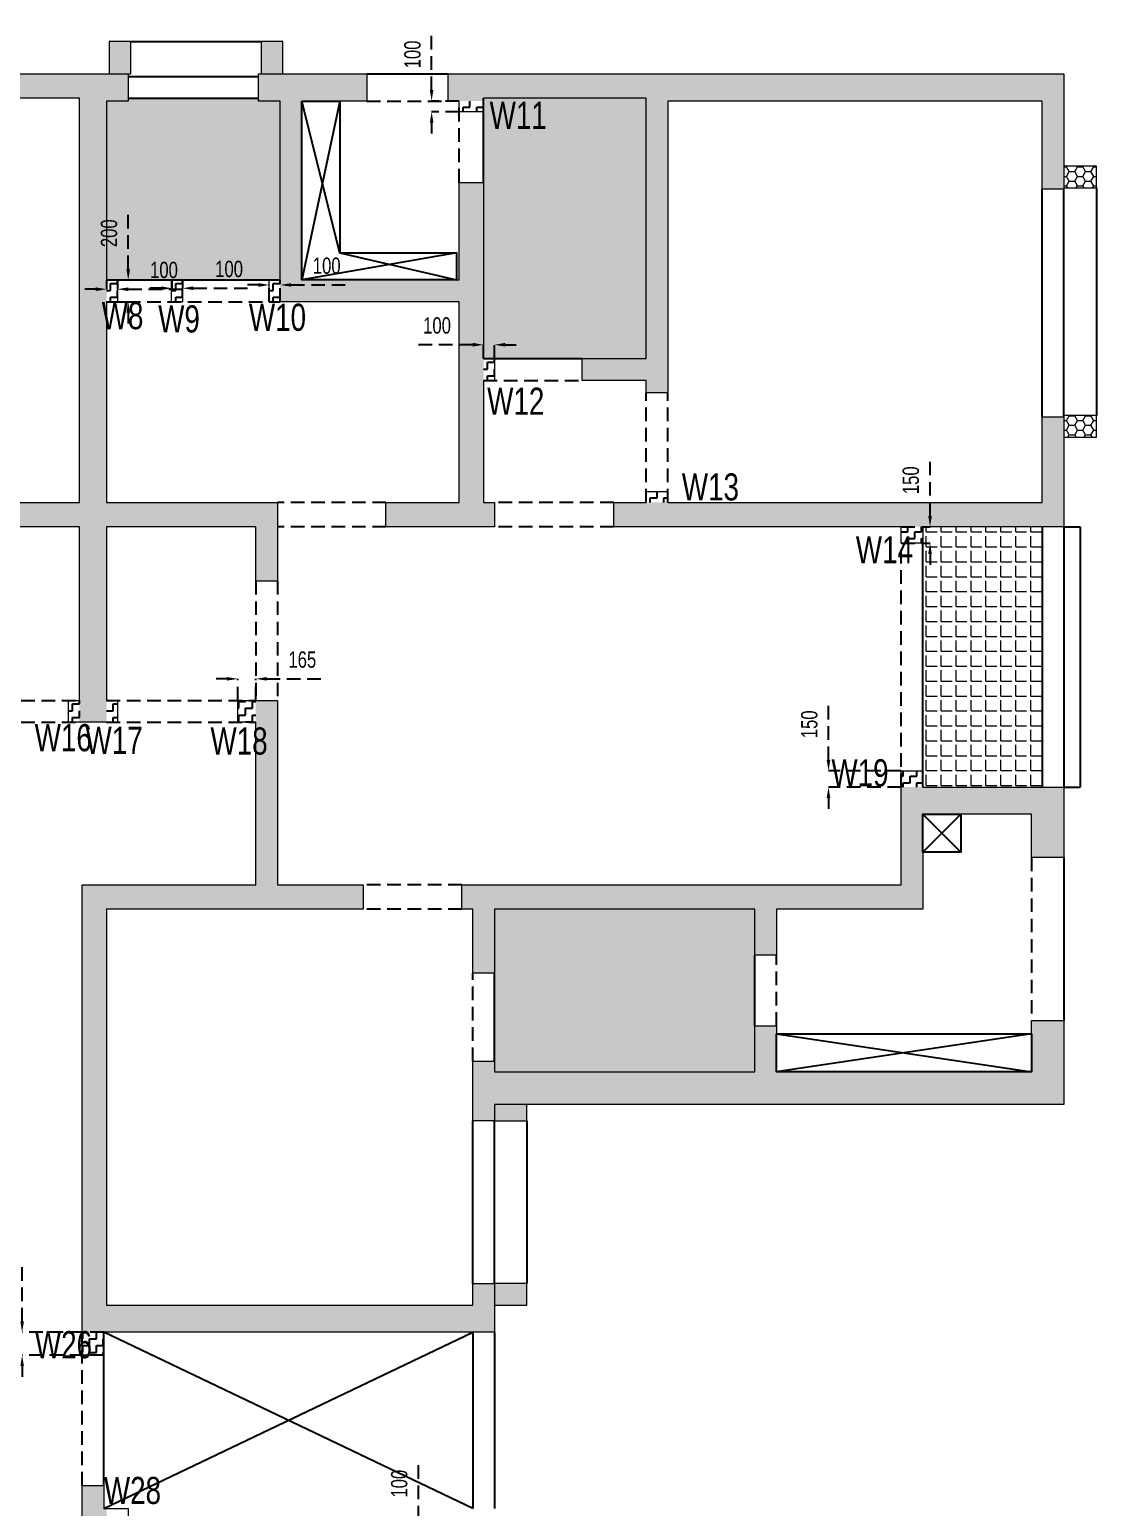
# Model space of a CAD drawing. Header units: millimetres. Extents: x 341 to 34579, y 195 to 54156.
# Drawn here: x 9884 to 19719, y 40517 to 54132 of the extents above; entities that cross this region are included whole.
import ezdxf

# ---------------------------------------------------------------- set-up
doc = ezdxf.new("R2010")
doc.units = ezdxf.units.MM
doc.linetypes.add('HIDDEN', pattern=[0.375, 0.25, -0.125])
for name, color, linetype in [('S-BEAM', 4, 'HIDDEN'), ('S-BEAM 1', 6, 'Continuous'), ('S-CUTOUT', 25, 'Continuous'), ('S-WALL HATCH', 251, 'Continuous')]:
    doc.layers.add(name, color=color, linetype=linetype)
for name, color, linetype, lineweight in [("S-BEAM NO'S", 2, 'Continuous', 20), ('S-HATCH', 8, 'Continuous', 20), ('S-WALL', 100, 'Continuous', 20)]:
    doc.layers.add(name, color=color, linetype=linetype, lineweight=lineweight)
doc.styles.add('SOBHA', font='swisscl.ttf')
doc.dimstyles.new('S-100-2', dxfattribs={"dimscale": 100, "dimtxt": 1.5, "dimasz": 1, "dimexe": 0, "dimexo": 0, "dimgap": 1, "dimtad": 1, "dimdec": 0, "dimzin": 0, "dimdsep": 46, "dimtxsty": 'SOBHA', "dimcen": 0.0895, "dimclrd": 8, "dimclre": 8, "dimclrt": 2, "dimadec": 0, "dimazin": 0, "dimtfac": 1, "dimtdec": 0, "dimtofl": 0, "dimtmove": 0, "dimatfit": 3, "dimfxl": 0.18, "dimtolj": 1, "dimtzin": 0, "dimlwd": -1, "dimlwe": -1, "dimarcsym": 1})
pattern_1 = [(0, (0, 0), (62.5, 62.5), [62.5, -62.5]), (90, (62.5, 0), (-62.5, 62.5), [62.5, -62.5])]
pattern_2 = [(0, (-597856.83, -91847.9), (75, 43.30127), [50, -100]), (120, (-597856.83, -91847.9), (-75, 43.30127), [50, -100]), (60, (-597856.83, -91847.9), (2e-14, 86.60254), [-100, 50])]

# ---------------------------------------------------------------- blocks, each defined once
blk = doc.blocks.new('WING 05 TYP WALLS')
at = {"layer": 'S-WALL HATCH', "ltscale": 7.5, "transparency": 33554687}
h = blk.add_hatch(color=251, dxfattribs=at)
h.dxf.hatch_style = 1
h.paths.add_polyline_path([(-596732, -44998), (-598307, -44998), (-598307, -43148), (-598307, -42948), (-598307, -41298), (-598107, -41298), (-598107, -41048), (-599307, -41048), (-599307, -41273), (-598557, -41273), (-598557, -44998), (-602082, -44998), (-602282, -44998), (-602282, -45023), (-602582, -45023), (-602582, -45223), (-602282, -45223), (-600232, -45223), (-600232, -45723), (-600032, -45723), (-600032, -45223), (-598557, -45223), (-598557, -46823), (-598557, -47023), (-598307, -47023), (-598307, -46823), (-598307, -45223), (-596932, -45223), (-596932, -45723), (-596732, -45723), (-596732, -45223)])
h = blk.add_hatch(color=251, dxfattribs=at)
h.dxf.hatch_style = 1
h.paths.add_polyline_path([(-594832, -42048), (-595057, -42048), (-595057, -42948), (-596507, -42948), (-596507, -41298), (-595907, -41298), (-595907, -41048), (-596907, -41048), (-596907, -41298), (-596707, -41298), (-596707, -42948), (-596707, -43148), (-595057, -43148), (-595057, -44998), (-595732, -44998), (-595732, -45223), (-594732, -45223), (-594732, -44998), (-594832, -44998), (-594832, -43873), (-594832, -43673)])
h = blk.add_hatch(color=251, dxfattribs=at)
h.dxf.hatch_style = 1
h.paths.add_polyline_path([(-593132, -41298), (-589682, -41298), (-589682, -42110), (-589482, -42110), (-589482, -41298), (-589482, -41048), (-593132, -41048), (-595157, -41048), (-595157, -41298), (-595057, -41298), (-594832, -41298), (-594832, -41273), (-593332, -41273), (-593332, -43673), (-593922, -43673), (-593922, -43873), (-593332, -43873), (-593332, -43988), (-593132, -43988)])
h = blk.add_hatch(dxfattribs=at)
h.set_pattern_fill('ZIGZAG', color=251, scale=500)
h.set_pattern_definition([(0, (-595056.83, -41397.9), (62.5, 62.5), [62.5, -62.5]), (90, (-594994.33, -41397.9), (-62.5, 62.5), [62.5, -62.5])])
h.paths.add_polyline_path([(-594832, -41298), (-595057, -41298), (-595057, -41398), (-594832, -41398)])
h = blk.add_hatch(dxfattribs=at)
h.set_pattern_fill('ZIGZAG', color=251, scale=500)
h.set_pattern_definition([(0, (-598306.83, -43147.9), (62.5, 62.5), [62.5, -62.5]), (90, (-598244.33, -43147.9), (-62.5, 62.5), [62.5, -62.5])])
h.paths.add_polyline_path([(-598207, -42948), (-598307, -42948), (-598307, -43148), (-598207, -43148)])
h = blk.add_hatch(dxfattribs=at)
h.set_pattern_fill('ZIGZAG', color=251, scale=500)
h.set_pattern_definition([(0, (-597706.83, -43147.9), (62.5, 62.5), [62.5, -62.5]), (90, (-597644.33, -43147.9), (-62.5, 62.5), [62.5, -62.5])])
h.paths.add_polyline_path([(-597607, -42948), (-597707, -42948), (-597707, -43148), (-597607, -43148)])
h = blk.add_hatch(dxfattribs=at)
h.set_pattern_fill('ZIGZAG', color=251, scale=500)
h.set_pattern_definition([(0, (-596806.83, -43147.9), (62.5, 62.5), [62.5, -62.5]), (90, (-596744.33, -43147.9), (-62.5, 62.5), [62.5, -62.5])])
h.paths.add_polyline_path([(-596707, -42948), (-596807, -42948), (-596807, -43148), (-596707, -43148)])
h = blk.add_hatch(dxfattribs=at)
h.set_pattern_fill('ZIGZAG', color=251, scale=500)
h.set_pattern_definition([(0, (-594831.83, -43872.9), (62.5, 62.5), [62.5, -62.5]), (90, (-594769.33, -43872.9), (-62.5, 62.5), [62.5, -62.5])])
h.paths.add_polyline_path([(-594732, -43673), (-594832, -43673), (-594832, -43873), (-594732, -43873)])
h = blk.add_hatch(color=251, dxfattribs=at)
h.dxf.hatch_style = 1
h.paths.add_polyline_path([(-589482, -44998), (-589482, -44210), (-589682, -44210), (-589682, -44998), (-593132, -44998), (-593332, -44998), (-593632, -44998), (-593632, -45223), (-590982, -45223), (-590782, -45223), (-589482, -45223)])
h = blk.add_hatch(dxfattribs=at)
h.set_pattern_fill('ZIGZAG', color=251, scale=500)
h.set_pattern_definition([(0, (-593331.83, -45372.9), (62.5, 62.5), [62.5, -62.5]), (90, (-593269.33, -45372.9), (-62.5, 62.5), [62.5, -62.5])])
h.paths.add_polyline_path([(-590782, -45223), (-590982, -45223), (-590982, -45373), (-590782, -45373)])
h.paths.add_polyline_path([(-593132, -44898), (-593332, -44898), (-593332, -44998), (-593132, -44998)])
h = blk.add_hatch(dxfattribs=at)
h.set_pattern_fill('ZIGZAG', color=251, scale=500)
h.set_pattern_definition([(0, (-598656.83, -47022.9), (62.5, 62.5), [62.5, -62.5]), (90, (-598594.33, -47022.9), (-62.5, 62.5), [62.5, -62.5])])
h.paths.add_polyline_path([(-598207, -46823), (-598307, -46823), (-598307, -47023), (-598207, -47023)])
h.paths.add_polyline_path([(-598557, -46823), (-598657, -46823), (-598657, -47023), (-598557, -47023)])
h = blk.add_hatch(color=251, dxfattribs=at)
h.dxf.hatch_style = 1
h.paths.add_polyline_path([(-594732, -52398), (-594732, -52198), (-594932, -52198), (-594932, -52398), (-598307, -52398), (-598307, -48748), (-595942, -48748), (-595942, -48523), (-596732, -48523), (-596732, -46823), (-596932, -46823), (-596932, -47023), (-596932, -48523), (-598532, -48523), (-598532, -52648), (-598332, -52648), (-594732, -52648)])
h = blk.add_hatch(dxfattribs=at)
h.set_pattern_fill('ZIGZAG', color=251, scale=500)
h.set_pattern_definition(pattern_1)
h.paths.add_polyline_path([(-596932, -46823), (-597097, -46823), (-597097, -47023), (-596932, -47023)], flags=17)
h = blk.add_hatch(dxfattribs=at)
h.set_pattern_fill('ZIGZAG', color=251, scale=500)
h.set_pattern_definition(pattern_1)
h.paths.add_polyline_path([(-590782, -47473), (-590982, -47473), (-590982, -47623), (-590782, -47623)])
h = blk.add_hatch(color=251, dxfattribs=at)
h.dxf.hatch_style = 1
h.paths.add_polyline_path([(-590782, -48523), (-590782, -47873), (-589782, -47873), (-589782, -48273), (-589482, -48273), (-589482, -47623), (-589782, -47623), (-590782, -47623), (-590982, -47623), (-590982, -48523), (-595032, -48523), (-595032, -48748), (-594932, -48748), (-594932, -49338), (-594732, -49338), (-594732, -48748), (-592332, -48748), (-592332, -49173), (-592132, -49173), (-592132, -48748), (-590782, -48748)])
h = blk.add_hatch(color=251, dxfattribs=at)
h.dxf.hatch_style = 1
h.paths.add_polyline_path([(-589482, -49773), (-589782, -49773), (-589782, -50248), (-592132, -50248), (-592132, -49823), (-592332, -49823), (-592332, -50248), (-594732, -50248), (-594932, -50248), (-594932, -50548), (-594732, -50548), (-589482, -50548)])
h = blk.add_hatch(color=251, dxfattribs=at)
h.dxf.hatch_style = 1
h.paths.add_polyline_path([(-594732, -50148), (-594932, -50148), (-594932, -50248), (-594732, -50248)], flags=17)
h = blk.add_hatch(color=251, dxfattribs=at)
h.dxf.hatch_style = 1
h.paths.add_polyline_path([(-594732, -50548), (-594932, -50548), (-594932, -50698), (-594732, -50698)], flags=17)
h = blk.add_hatch(dxfattribs=at)
h.set_pattern_fill('ZIGZAG', color=251, scale=500)
h.set_pattern_definition(pattern_1)
h.paths.add_polyline_path([(-598332, -52648), (-598532, -52648), (-598532, -52860), (-598332, -52860)])
h = blk.add_hatch(color=251, dxfattribs=at)
h.dxf.hatch_style = 1
h.paths.add_polyline_path([(-596732, -58173), (-598307, -58173), (-598307, -56323), (-598307, -56123), (-598307, -54473), (-598307, -54273), (-598332, -54273), (-598332, -54060), (-598532, -54060), (-598532, -58398), (-596982, -58398), (-596982, -59898), (-596982, -60098), (-596732, -60098), (-596732, -59898)])
at = {"layer": 'S-WALL'}
for points in [[(-602082, -44998), (-598557, -44998), (-598557, -41273), (-599307, -41273)], [(-599307, -41048), (-598107, -41048), (-598107, -41298), (-598307, -41298), (-598307, -42948), (-598207, -42948), (-598207, -43148), (-598307, -43148), (-598307, -44998), (-596732, -44998), (-596732, -45223), (-596732, -45723), (-596932, -45723), (-596932, -45223), (-598307, -45223), (-598307, -46823), (-598207, -46823), (-598207, -47023), (-598657, -47023), (-598657, -46823), (-598557, -46823), (-598557, -45223), (-600032, -45223)]]:
    blk.add_lwpolyline(points, dxfattribs=at)
for points in [[(-595907, -41048), (-595907, -41298), (-596507, -41298), (-596507, -42948), (-595057, -42948), (-595057, -42048), (-594832, -42048), (-594832, -43673), (-594732, -43673), (-594732, -43873), (-594832, -43873), (-594832, -44998), (-594732, -44998), (-594732, -45223), (-595732, -45223), (-595732, -44998), (-595057, -44998), (-595057, -43148), (-596807, -43148), (-596807, -42948), (-596707, -42948), (-596707, -41298), (-596907, -41298), (-596907, -41048)], [(-593132, -41048), (-589482, -41048), (-589482, -41298), (-589482, -42110), (-589682, -42110), (-589682, -41298), (-593132, -41298), (-593132, -43988), (-593332, -43988), (-593332, -43873), (-593922, -43873), (-593922, -43673), (-593332, -43673), (-593332, -41273), (-594832, -41273), (-594832, -41398), (-595057, -41398), (-595057, -41298), (-595157, -41298), (-595157, -41048)], [(-597607, -42948), (-597607, -43148), (-597707, -43148), (-597707, -42948)], [(-593332, -44898), (-593132, -44898), (-593132, -44998), (-589682, -44998), (-589682, -44210), (-589482, -44210), (-589482, -44998), (-589482, -45223), (-590782, -45223), (-590782, -45373), (-590982, -45373), (-590982, -45223), (-593632, -45223), (-593632, -44998), (-593332, -44998)], [(-595942, -48748), (-598307, -48748), (-598307, -52398), (-594932, -52398), (-594932, -52198), (-594732, -52198), (-594732, -52398), (-594732, -52648), (-598332, -52648), (-598332, -52860), (-598532, -52860), (-598532, -52648), (-598532, -48523), (-596932, -48523), (-596932, -47023), (-597097, -47023), (-597097, -46823), (-596732, -46823), (-596732, -48523), (-595942, -48523)], [(-590982, -47473), (-590782, -47473), (-590782, -47623), (-589782, -47623), (-589482, -47623), (-589482, -48273), (-589782, -48273), (-589782, -47873), (-590782, -47873), (-590782, -48523), (-590782, -48748), (-592132, -48748), (-592132, -49173), (-592332, -49173), (-592332, -48748), (-594732, -48748), (-594732, -49338), (-594932, -49338), (-594932, -48748), (-595032, -48748), (-595032, -48523), (-590982, -48523), (-590982, -47623)], [(-592332, -49823), (-592132, -49823), (-592132, -50248), (-589782, -50248), (-589782, -49773), (-589482, -49773), (-589482, -50548), (-594732, -50548), (-594732, -50698), (-594932, -50698), (-594932, -50548), (-594932, -50248), (-594932, -50148), (-594732, -50148), (-594732, -50248), (-592332, -50248)], [(-597097, -60098), (-597097, -59898), (-596982, -59898), (-596982, -58398), (-598532, -58398), (-598532, -54060), (-598332, -54060), (-598332, -54273), (-598107, -54273), (-598107, -54473), (-598307, -54473), (-598307, -56123), (-598207, -56123), (-598207, -56323), (-598307, -56323), (-598307, -58173), (-596732, -58173), (-596732, -59898), (-596732, -59898), (-596732, -60098)]]:
    blk.add_lwpolyline(points, close=True, dxfattribs=at)
blk = doc.blocks.new('rer')
at = {"layer": 'S-HATCH', "linetype": 'Continuous', "ltscale": 500, "transparency": 33554687}
h = blk.add_hatch(dxfattribs=at)
h.set_pattern_fill('HONEY', color=25, scale=400)
h.set_pattern_definition(pattern_2)
h.paths.add_polyline_path([(-601407, -40748), (-601607, -40748), (-601607, -41048), (-601407, -41048)])
h.paths.add_polyline_path([(-599107, -40748), (-599307, -40748), (-599307, -41048), (-599107, -41048)])
h.paths.add_polyline_path([(-598082, -40748), (-598282, -40748), (-598282, -41048), (-598107, -41048), (-598082, -41048)])
h.paths.add_polyline_path([(-596682, -40748), (-596882, -40748), (-596882, -41048), (-596682, -41048)])
at = {"layer": 'S-HATCH', "ltscale": 7.5}
h = blk.add_hatch(dxfattribs=at)
h.set_pattern_fill('TRIANG', color=8, scale=500)
h.set_pattern_definition([(60, (105314.17, -1923.17), (-93.75, 162.379763), [93.75, -93.75]), (120, (105314.17, -1923.17), (-187.5, 1e-07), [93.75, -93.75]), (0, (105267.3, -1841.98), (93.75, 162.379763), [93.75, -93.75])])
h.paths.add_polyline_path([(-598307, -42948), (-596707, -42948), (-596707, -41273), (-598307, -41273)])
h.paths.add_polyline_path([(-593332, -41273), (-594832, -41273), (-594832, -43673), (-593332, -43673)])
h.paths.add_polyline_path([(-594732, -50248), (-592332, -50248), (-592332, -48748), (-594732, -48748)])
at = {"layer": 'S-HATCH', "linetype": 'Continuous', "ltscale": 500, "transparency": 33554687}
h = blk.add_hatch(dxfattribs=at)
h.set_pattern_fill('HONEY', color=25, scale=400)
h.set_pattern_definition(pattern_2)
h.paths.add_polyline_path([(-589182, -44198), (-589482, -44198), (-589482, -44398), (-589182, -44398)])
h.paths.add_polyline_path([(-589182, -41898), (-589482, -41898), (-589482, -42098), (-589182, -42098)])
at = {"layer": 'S-HATCH', "ltscale": 7.5}
h = blk.add_hatch(dxfattribs=at)
h.set_pattern_fill('ANGLE', color=8, scale=500)
h.set_pattern_definition([(0, (0, 0), (0, 137.5), [100, -37.5]), (90, (0, 0), (-137.5, 8e-15), [100, -37.5])])
h.paths.add_polyline_path([(-590782, -47623), (-589682, -47623), (-589682, -45223), (-590782, -45223)])
at = {"layer": 'S-HATCH', "linetype": 'Continuous', "ltscale": 500, "transparency": 33554687}
h = blk.add_hatch(dxfattribs=at)
h.set_pattern_fill('HONEY', color=25, scale=400)
h.set_pattern_definition(pattern_2)
h.paths.add_polyline_path([(-594432, -50548), (-594732, -50548), (-594732, -50698), (-594432, -50698)])
h.paths.add_polyline_path([(-594432, -52198), (-594732, -52198), (-594732, -52398), (-594432, -52398)])
h.paths.add_polyline_path([(-589182, -55098), (-589482, -55098), (-589482, -55298), (-589182, -55298)])
h.paths.add_polyline_path([(-589182, -57398), (-589482, -57398), (-589482, -57410), (-589482, -57598), (-589182, -57598)])
at = {"layer": 'S-BEAM', "ltscale": 500}
for p, q in [((-595907, -41298), (-595157, -41298)), ((-595057, -42048), (-595057, -41298)), ((-598307, -43148), (-596707, -43148)), ((-594832, -43873), (-593922, -43873)), ((-593332, -44998), (-593332, -43988)), ((-593132, -44998), (-593132, -43988)), ((-595732, -44998), (-596732, -44998)), ((-593632, -44998), (-594732, -44998)), ((-595732, -45223), (-596732, -45223)), ((-593632, -45223), (-594732, -45223)), ((-590982, -47623), (-590982, -45373)), ((-596932, -45723), (-596932, -46823)), ((-596732, -45723), (-596732, -46823)), ((-600032, -46823), (-598557, -46823)), ((-598307, -46823), (-596932, -46823)), ((-600032, -47023), (-598557, -47023)), ((-598307, -47023), (-596932, -47023)), ((-589782, -48273), (-589782, -49773)), ((-595032, -48523), (-595942, -48523)), ((-595032, -48748), (-595942, -48748)), ((-592132, -49823), (-592132, -49173)), ((-594932, -50148), (-594932, -49338)), ((-598532, -54060), (-598532, -52648))]:
    blk.add_line(p, q, dxfattribs=at)
at = {"layer": 'S-BEAM 1', "color": 1}
for p, q in [((-598082, -40748), (-596882, -40748)), ((-598107, -41073), (-596907, -41073)), ((-595907, -41048), (-595157, -41048)), ((-598107, -41273), (-596907, -41273)), ((-594832, -42048), (-594832, -41273)), ((-589682, -44210), (-589682, -42110)), ((-589482, -44210), (-589482, -42110)), ((-589182, -42098), (-589182, -44198)), ((-598307, -42948), (-596707, -42948)), ((-594832, -43673), (-593922, -43673)), ((-589682, -45223), (-589682, -47623)), ((-589482, -45223), (-589482, -47623)), ((-589482, -45223), (-589332, -45223)), ((-589332, -45223), (-589332, -47623)), ((-590782, -47623), (-590782, -45373)), ((-589482, -47623), (-589332, -47623)), ((-589482, -48273), (-589482, -49773)), ((-592332, -49823), (-592332, -49173)), ((-594732, -50148), (-594732, -49338)), ((-594932, -52198), (-594932, -50698)), ((-594732, -52198), (-594732, -50698)), ((-594432, -50698), (-594432, -52198)), ((-598332, -54060), (-598332, -52648)), ((-594932, -52648), (-594932, -54273)), ((-594732, -52648), (-594732, -54273))]:
    blk.add_line(p, q, dxfattribs=at)
for points in [[(-596507, -41298), (-596157, -41298), (-596157, -42698), (-595082, -42698), (-595082, -42948), (-596507, -42948)], [(-590782, -48223), (-590782, -47873), (-590432, -47873), (-590432, -48223)], [(-592132, -49898), (-589782, -49898), (-589782, -50248), (-592132, -50248)]]:
    blk.add_lwpolyline(points, close=True, dxfattribs=at)
at = {"layer": 'S-CUTOUT', "color": 35}
for p, q in [((-596157, -41298), (-596507, -42948)), ((-596157, -42698), (-596507, -41298)), ((-595082, -42698), (-596507, -42948)), ((-596157, -42698), (-595082, -42948)), ((-590432, -47873), (-590782, -48223)), ((-590782, -47873), (-590432, -48223)), ((-589782, -49898), (-592132, -50248)), ((-592132, -49898), (-589782, -50248)), ((-598332, -54273), (-594932, -52648)), ((-594932, -54273), (-598332, -52648))]:
    blk.add_line(p, q, dxfattribs=at)
at = {"layer": 'S-WALL'}
for points in [[(-598082, -41048), (-598082, -40748), (-598282, -40748), (-598282, -41048)], [(-596682, -41048), (-596682, -40748), (-596882, -40748), (-596882, -41048)], [(-589482, -42098), (-589182, -42098), (-589182, -41898), (-589482, -41898)], [(-589482, -44398), (-589182, -44398), (-589182, -44198), (-589482, -44198)], [(-594732, -50698), (-594432, -50698), (-594432, -50548), (-594732, -50548)], [(-594732, -52398), (-594432, -52398), (-594432, -52198), (-594732, -52198)]]:
    blk.add_lwpolyline(points, close=True, dxfattribs=at)
blk = doc.blocks.new('*D190')
at = {"layer": 'Defpoints', "color": 0, "linetype": 'Continuous', "ltscale": 500, "transparency": 16777216}
for p in [(10694, 51823), (10793, 51823), (10694, 51623)]:
    blk.add_point(p, dxfattribs=at)
at = {"layer": 'S-BEAM', "color": 8, "ltscale": 500, "transparency": 16777216}
for p, q in [((10793, 51923), (10793, 52485)), ((10694, 51823), (10793, 51823)), ((10694, 51623), (10793, 51623)), ((10793, 51523), (10793, 51423))]:
    blk.add_line(p, q, dxfattribs=at)
at = {"layer": 'S-BEAM', "color": 8, "linetype": 'Continuous', "ltscale": 500, "transparency": 16777216}
for points in [[(10777, 51923), (10810, 51923), (10793, 51823)], [(10777, 51523), (10810, 51523), (10793, 51623)]]:
    blk.add_solid(points, dxfattribs=at)
at = {"layer": 'S-BEAM', "color": 2, "linetype": 'Continuous', "ltscale": 500, "transparency": 16777216, "insert": (10617, 52254), "char_height": 150, "attachment_point": 5, "rotation": 90, "style": 'SOBHA'}
blk.add_mtext('\\A1;200', dxfattribs=at)
blk = doc.blocks.new('*D191')
at = {"layer": 'Defpoints', "color": 0, "linetype": 'Continuous', "ltscale": 500, "transparency": 16777216}
for p in [(10594, 51823), (10694, 51823), (10694, 51738)]:
    blk.add_point(p, dxfattribs=at)
at = {"layer": 'S-BEAM', "color": 8, "ltscale": 500, "transparency": 16777216}
for p, q in [((10494, 51738), (10394, 51738)), ((10594, 51823), (10594, 51738)), ((10694, 51823), (10694, 51738)), ((10794, 51738), (11352, 51738))]:
    blk.add_line(p, q, dxfattribs=at)
at = {"layer": 'S-BEAM', "color": 8, "linetype": 'Continuous', "ltscale": 500, "transparency": 16777216}
for points in [[(10494, 51755), (10494, 51721), (10594, 51738)], [(10794, 51755), (10794, 51721), (10694, 51738)]]:
    blk.add_solid(points, dxfattribs=at)
at = {"layer": 'S-BEAM', "color": 2, "linetype": 'Continuous', "ltscale": 500, "transparency": 16777216, "insert": (11123, 51915), "char_height": 150, "attachment_point": 5, "style": 'SOBHA'}
blk.add_mtext('\\A1;100', dxfattribs=at)
blk = doc.blocks.new('*D192')
at = {"layer": 'Defpoints', "color": 0, "linetype": 'Continuous', "ltscale": 500, "transparency": 16777216}
for p in [(11194, 51823), (11294, 51823), (11294, 51747)]:
    blk.add_point(p, dxfattribs=at)
at = {"layer": 'S-BEAM', "color": 8, "ltscale": 500, "transparency": 16777216}
for p, q in [((11094, 51747), (10994, 51747)), ((11194, 51823), (11194, 51747)), ((11294, 51823), (11294, 51747)), ((11394, 51747), (11952, 51747))]:
    blk.add_line(p, q, dxfattribs=at)
at = {"layer": 'S-BEAM', "color": 8, "linetype": 'Continuous', "ltscale": 500, "transparency": 16777216}
for points in [[(11094, 51764), (11094, 51730), (11194, 51747)], [(11394, 51764), (11394, 51730), (11294, 51747)]]:
    blk.add_solid(points, dxfattribs=at)
at = {"layer": 'S-BEAM', "color": 2, "linetype": 'Continuous', "ltscale": 500, "transparency": 16777216, "insert": (11723, 51924), "char_height": 150, "attachment_point": 5, "style": 'SOBHA'}
blk.add_mtext('\\A1;100', dxfattribs=at)
blk = doc.blocks.new('*D193')
at = {"layer": 'Defpoints', "color": 0, "linetype": 'Continuous', "ltscale": 500, "transparency": 16777216}
for p in [(12194, 51777), (12094, 51623), (12194, 51623)]:
    blk.add_point(p, dxfattribs=at)
at = {"layer": 'S-BEAM', "color": 8, "ltscale": 500, "transparency": 16777216}
for p, q in [((11994, 51777), (11894, 51777)), ((12094, 51623), (12094, 51777)), ((12194, 51623), (12194, 51777)), ((12294, 51777), (12852, 51777))]:
    blk.add_line(p, q, dxfattribs=at)
at = {"layer": 'S-BEAM', "color": 8, "linetype": 'Continuous', "ltscale": 500, "transparency": 16777216}
for points in [[(11994, 51794), (11994, 51761), (12094, 51777)], [(12294, 51794), (12294, 51761), (12194, 51777)]]:
    blk.add_solid(points, dxfattribs=at)
at = {"layer": 'S-BEAM', "color": 2, "linetype": 'Continuous', "ltscale": 500, "transparency": 16777216, "insert": (12623, 51954), "char_height": 150, "attachment_point": 5, "style": 'SOBHA'}
blk.add_mtext('\\A1;100', dxfattribs=at)
blk = doc.blocks.new('*D194')
at = {"layer": 'Defpoints', "color": 0, "linetype": 'Continuous', "ltscale": 500, "transparency": 16777216}
for p in [(13590, 53473), (13844, 53473), (13844, 53373)]:
    blk.add_point(p, dxfattribs=at)
at = {"layer": 'S-BEAM', "color": 8, "ltscale": 500, "transparency": 16777216}
for p, q in [((13590, 53573), (13590, 54132)), ((13844, 53473), (13590, 53473)), ((13844, 53373), (13590, 53373)), ((13590, 53273), (13590, 53173))]:
    blk.add_line(p, q, dxfattribs=at)
at = {"layer": 'S-BEAM', "color": 8, "linetype": 'Continuous', "ltscale": 500, "transparency": 16777216}
for points in [[(13574, 53573), (13607, 53573), (13590, 53473)], [(13574, 53273), (13607, 53273), (13590, 53373)]]:
    blk.add_solid(points, dxfattribs=at)
at = {"layer": 'S-BEAM', "color": 2, "linetype": 'Continuous', "ltscale": 500, "transparency": 16777216, "insert": (13414, 53902), "char_height": 150, "attachment_point": 5, "rotation": 90, "style": 'SOBHA'}
blk.add_mtext('\\A1;100', dxfattribs=at)
blk = doc.blocks.new('*D195')
at = {"layer": 'Defpoints', "color": 0, "linetype": 'Continuous', "ltscale": 500, "transparency": 16777216}
for p in [(14069, 51226), (14069, 51098), (14169, 51098)]:
    blk.add_point(p, dxfattribs=at)
at = {"layer": 'S-BEAM', "color": 8, "ltscale": 500, "transparency": 16777216}
for p, q in [((13969, 51226), (13410, 51226)), ((14069, 51098), (14069, 51226)), ((14169, 51098), (14169, 51226)), ((14269, 51226), (14369, 51226))]:
    blk.add_line(p, q, dxfattribs=at)
at = {"layer": 'S-BEAM', "color": 8, "linetype": 'Continuous', "ltscale": 500, "transparency": 16777216}
for points in [[(13969, 51243), (13969, 51209), (14069, 51226)], [(14269, 51243), (14269, 51209), (14169, 51226)]]:
    blk.add_solid(points, dxfattribs=at)
at = {"layer": 'S-BEAM', "color": 2, "linetype": 'Continuous', "ltscale": 500, "transparency": 16777216, "insert": (13640, 51403), "char_height": 150, "attachment_point": 5, "style": 'SOBHA'}
blk.add_mtext('\\A1;100', dxfattribs=at)
blk = doc.blocks.new('*D196')
at = {"layer": 'Defpoints', "color": 0, "linetype": 'Continuous', "ltscale": 500, "transparency": 16777216}
for p in [(17919, 49548), (18185, 49548), (17919, 49398)]:
    blk.add_point(p, dxfattribs=at)
at = {"layer": 'S-BEAM', "color": 8, "ltscale": 500, "transparency": 16777216}
for p, q in [((18185, 49648), (18185, 50207)), ((17919, 49548), (18185, 49548)), ((17919, 49398), (18185, 49398)), ((18185, 49298), (18185, 49198))]:
    blk.add_line(p, q, dxfattribs=at)
at = {"layer": 'S-BEAM', "color": 8, "linetype": 'Continuous', "ltscale": 500, "transparency": 16777216}
for points in [[(18168, 49648), (18201, 49648), (18185, 49548)], [(18168, 49298), (18201, 49298), (18185, 49398)]]:
    blk.add_solid(points, dxfattribs=at)
at = {"layer": 'S-BEAM', "color": 2, "linetype": 'Continuous', "ltscale": 500, "transparency": 16777216, "insert": (18008, 49977), "char_height": 150, "attachment_point": 5, "rotation": 90, "style": 'SOBHA'}
blk.add_mtext('\\A1;150', dxfattribs=at)
blk = doc.blocks.new('*D198')
at = {"layer": 'Defpoints', "color": 0, "linetype": 'Continuous', "ltscale": 500, "transparency": 16777216}
for p in [(11969, 48146), (11804, 47948), (11969, 47948)]:
    blk.add_point(p, dxfattribs=at)
at = {"layer": 'S-BEAM', "color": 8, "ltscale": 500, "transparency": 16777216}
for p, q in [((11704, 48146), (11604, 48146)), ((11804, 47948), (11804, 48146)), ((11969, 47948), (11969, 48146)), ((12069, 48146), (12627, 48146))]:
    blk.add_line(p, q, dxfattribs=at)
at = {"layer": 'S-BEAM', "color": 8, "linetype": 'Continuous', "ltscale": 500, "transparency": 16777216}
for points in [[(11704, 48163), (11704, 48130), (11804, 48146)], [(12069, 48163), (12069, 48130), (11969, 48146)]]:
    blk.add_solid(points, dxfattribs=at)
at = {"layer": 'S-BEAM', "color": 2, "linetype": 'Continuous', "ltscale": 500, "transparency": 16777216, "insert": (12398, 48323), "char_height": 150, "attachment_point": 5, "style": 'SOBHA'}
blk.add_mtext('\\A1;165', dxfattribs=at)
blk = doc.blocks.new('*D199')
at = {"layer": 'Defpoints', "color": 0, "linetype": 'Continuous', "ltscale": 500, "transparency": 16777216}
for p in [(17249, 47298), (17919, 47298), (17919, 47148)]:
    blk.add_point(p, dxfattribs=at)
at = {"layer": 'S-BEAM', "color": 8, "ltscale": 500, "transparency": 16777216}
for p, q in [((17249, 47398), (17249, 47957)), ((17919, 47298), (17249, 47298)), ((17919, 47148), (17249, 47148)), ((17249, 47048), (17249, 46948))]:
    blk.add_line(p, q, dxfattribs=at)
at = {"layer": 'S-BEAM', "color": 8, "linetype": 'Continuous', "ltscale": 500, "transparency": 16777216}
for points in [[(17232, 47398), (17265, 47398), (17249, 47298)], [(17232, 47048), (17265, 47048), (17249, 47148)]]:
    blk.add_solid(points, dxfattribs=at)
at = {"layer": 'S-BEAM', "color": 2, "linetype": 'Continuous', "ltscale": 500, "transparency": 16777216, "insert": (17072, 47727), "char_height": 150, "attachment_point": 5, "rotation": 90, "style": 'SOBHA'}
blk.add_mtext('\\A1;150', dxfattribs=at)
blk = doc.blocks.new('*D145')
at = {"layer": 'Defpoints', "color": 0, "linetype": 'Continuous', "ltscale": 500, "transparency": 16777216}
for p in [(9815, 42123), (10569, 42123), (10569, 41911)]:
    blk.add_point(p, dxfattribs=at)
at = {"layer": 'S-BEAM', "color": 8, "ltscale": 500, "transparency": 16777216}
for p, q in [((9815, 42223), (9815, 42785)), ((10569, 42123), (9815, 42123)), ((10569, 41911), (9815, 41911)), ((9815, 41811), (9815, 41711))]:
    blk.add_line(p, q, dxfattribs=at)
at = {"layer": 'S-BEAM', "color": 8, "linetype": 'Continuous', "ltscale": 500, "transparency": 16777216}
for points in [[(9799, 42223), (9832, 42223), (9815, 42123)], [(9799, 41811), (9832, 41811), (9815, 41911)]]:
    blk.add_solid(points, dxfattribs=at)
at = {"layer": 'S-BEAM', "color": 2, "linetype": 'Continuous', "ltscale": 500, "transparency": 16777216, "insert": (9639, 42554), "char_height": 150, "attachment_point": 5, "rotation": 90, "style": 'SOBHA'}
blk.add_mtext('\\A1;213', dxfattribs=at)
blk = doc.blocks.new('*D153')
at = {"layer": 'Defpoints', "color": 0, "linetype": 'Continuous', "ltscale": 500, "transparency": 16777216}
for p in [(13469, 40298), (13844, 40298), (13844, 40198)]:
    blk.add_point(p, dxfattribs=at)
at = {"layer": 'S-BEAM', "color": 8, "ltscale": 500, "transparency": 16777216}
for p, q in [((13469, 40398), (13469, 40957)), ((13844, 40298), (13469, 40298)), ((13844, 40198), (13469, 40198)), ((13469, 40098), (13469, 39998))]:
    blk.add_line(p, q, dxfattribs=at)
at = {"layer": 'S-BEAM', "color": 8, "linetype": 'Continuous', "ltscale": 500, "transparency": 16777216}
for points in [[(13452, 40398), (13485, 40398), (13469, 40298)], [(13452, 40098), (13485, 40098), (13469, 40198)]]:
    blk.add_solid(points, dxfattribs=at)
at = {"layer": 'S-BEAM', "color": 2, "linetype": 'Continuous', "ltscale": 500, "transparency": 16777216, "insert": (13292, 40727), "char_height": 150, "attachment_point": 5, "rotation": 90, "style": 'SOBHA'}
blk.add_mtext('\\A1;100', dxfattribs=at)

msp = doc.modelspace()

# ---------------------------------------------------------------- block references
at = {"layer": 'S-BEAM', "color": 1, "linetype": 'Continuous'}
msp.add_blockref('rer', (608900.7, 94771), dxfattribs=at)
at = {"layer": 'S-BEAM 1', "color": 1}
msp.add_blockref('WING 05 TYP WALLS', (608900.7, 94771), dxfattribs=at)

# ---------------------------------------------------------------- texts
at = {"layer": "S-BEAM NO'S", "color": 3, "linetype": 'Continuous', "style": 'SOBHA'}
for s, p in [('W11', (14125.1, 53216.2, 0)), ('W8', (10549.1, 51369.2, 0)), ('W10', (11905.6, 51354.2, 0)), ('W9', (11069.6, 51339.2, 0)), ('W12', (14102.1, 50580.2, 0)), ('W13', (15896.6, 49790.7, 0)), ('W14', (17500.6, 49211.2, 0)), ('W16', (9931.1, 47479.2, 0)), ('W17', (10399.6, 47454.2, 0)), ('W18', (11551.6, 47448.2, 0)), ('W19', (17275.6, 47154.7, 0)), ('W26', (9933.1, 41883.2, 0)), ('W28', (10569.1, 40539.7, 0))]:
    msp.add_text(s, height=250, dxfattribs=at).set_placement(p)

# ---------------------------------------------------------------- dimensions: what is measured, and where the dimension line sits
at = {"layer": 'S-BEAM', "color": 41, "linetype": 'Continuous', "ltscale": 500, "true_color": 0xf4ee51}
for base, p1, p2, picture, middle in [((13590.3, 53473.1), (13843.8, 53373.1), (13843.8, 53473.1), '*D194', (13413.5, 53902.4)), ((10793.3, 51823.1), (10693.8, 51623.1), (10693.8, 51823.1), '*D190', (10616.5, 52254.1)), ((18184.8, 49548.1), (17918.8, 49398.1), (17918.8, 49548.1), '*D196', (18008, 49977.4)), ((17248.8, 47298.1), (17918.8, 47148.1), (17918.8, 47298.1), '*D199', (17072, 47727.4)), ((9815.3247908, 42123.1333814), (10568.8247908, 41910.6333813), (10568.8247908, 42123.1333814), '*D145', (9638.5063111, 42554.2113631)), ((13468.8, 40298.1), (13843.8, 40198.1), (13843.8, 40298.1), '*D153', (13292, 40727.4))]:
    dim = msp.add_linear_dim(base=base, p1=p1, p2=p2, angle=90, dimstyle='S-100-2', dxfattribs=at)
    dim.commit()
    dim.dimension.update_dxf_attribs({"geometry": picture, "text_midpoint": middle})
for base, p1, p2, picture, middle in [((10693.8, 51737.9), (10593.8, 51823.1), (10693.8, 51823.1), '*D191', (11123.1, 51914.7)), ((11293.8, 51746.9), (11193.8, 51823.1), (11293.8, 51823.1), '*D192', (11723.1, 51923.7)), ((12193.8, 51777.4), (12093.8, 51623.1), (12193.8, 51623.1), '*D193', (12623.1, 51954.2)), ((14068.8, 51225.9), (14168.8, 51098.1), (14068.8, 51098.1), '*D195', (13639.5, 51402.7)), ((11968.8, 48146.4), (11803.8, 47948.1), (11968.8, 47948.1), '*D198', (12397.9, 48323.2))]:
    dim = msp.add_linear_dim(base=base, p1=p1, p2=p2, dimstyle='S-100-2', dxfattribs=at)
    dim.commit()
    dim.dimension.update_dxf_attribs({"geometry": picture, "text_midpoint": middle})

doc.saveas('drawing.dxf')
